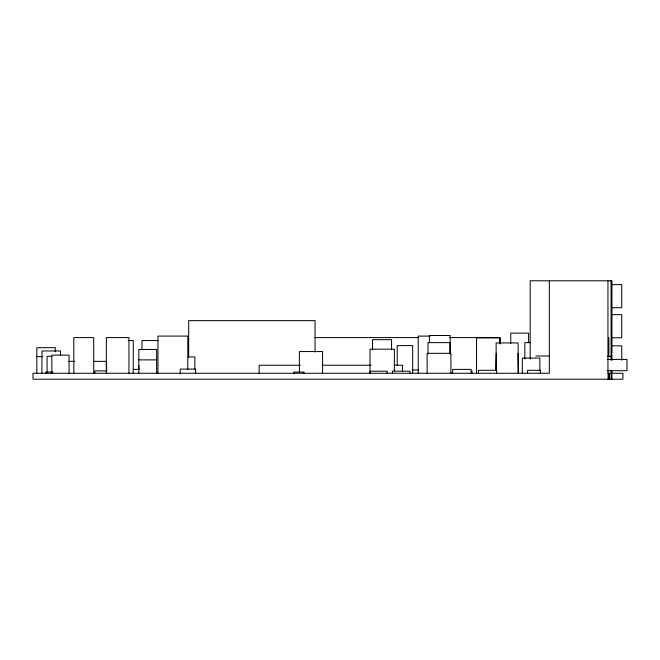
<?xml version="1.0" encoding="UTF-8"?>
<svg xmlns="http://www.w3.org/2000/svg" width="660" height="660" viewBox="0 0 660 660"><rect width="100%" height="100%" fill="white"/><g stroke="black" fill="none" stroke-linecap="round" stroke-linejoin="round"><path stroke-width="0.99" d="M611.927 284.617L621.736 284.617L621.736 307.733L611.927 307.733M611.927 314.647L621.736 314.647L621.736 337.772L611.927 337.772M430.477 336.097L418.225 336.097L418.225 373.263M314.507 337.582L418.753 337.582M449.485 337.582L499.975 337.582L499.975 343.695M128.081 340.552L133.279 340.552L133.221 373.263M158.095 340.552L141.925 340.552L141.925 349.75M530.615 342.639L524.84 342.639L524.84 358.974M611.927 345.848L621.736 345.848L621.736 360.261M496.221 353.339L495.841 370.276M518.051 353.339L518.438 373.263M535.821 356.02L549.021 356.02M51.678 356.317L47.075 356.317L47.075 372.265M607.241 356.317L611.111 356.317M36.828 356.614L42.933 356.614M188.174 356.911L194.849 356.911L194.849 369.171M607.249 359.403L627 359.403L627 370.705L607.249 370.705M138.814 359.882L156.651 359.882M68.491 361.366L74.695 361.366M93.481 361.366L106.582 361.366L106.582 371.283M300.366 365.236L259.124 365.236L259.124 373.263M322.014 365.236L371.052 365.236M394.193 365.236L402.443 365.236L402.443 371.258M133.221 369.394L139.367 369.394M412.244 369.988L418.399 369.988M106.87 370.887L94.825 370.887L94.825 373.263M52.932 372.075L45.886 372.075L45.886 373.263M611.111 373.263L607.951 373.263L607.951 280.789M611.927 373.263L622.933 373.263L622.933 379.211L33 379.211L33 373.263L549.343 373.263L549.343 280.789M611.927 360.212L611.927 280.789L530.17 280.789L530.17 358.875M611.927 371.011L611.927 379.211M611.044 280.789L611.111 360.343M611.111 370.243L611.111 379.211M609.32 373.263L609.32 379.211M608.858 337.582L608.858 356.953M608.866 373.263L608.866 379.211M608.091 373.263L608.091 379.211M540.367 373.263L540.367 370.285L527.587 370.285L527.587 373.263M539.863 370.227L539.863 358.099L522.324 358.099L522.324 373.263M528.577 342.383L528.577 333.118L510.733 333.118L510.733 343.414M518.141 373.263L518.141 342.936L496.138 342.936L496.138 370.227M500.041 343.942L500.041 337.879L476.553 337.879L476.553 373.263M496.625 373.263L496.625 370.285L478.492 370.285L478.492 373.263M471.991 370.887L471.991 373.263M471.116 373.263L471.116 369.394L452.678 369.394L452.678 373.263M450.912 373.263L450.912 353.339L427.127 353.339L427.127 373.263M450.186 353.867L450.186 335.503L429.371 335.503L429.371 342.647M450.021 353.867L450.021 342.639L428.018 342.639L428.018 353.867M412.69 373.263L412.69 345.609L397.229 345.609L397.229 365.071M409.942 373.263L409.942 371.184L392.403 371.184L392.403 373.263M394.375 371.258L394.375 349.181L369.996 349.181L369.996 373.263M391.578 349.841L391.578 339.661L372.545 339.661L372.545 349.841M387.173 373.263L387.173 371.184L370.227 371.184L370.227 373.263M322.575 373.263L322.575 351.557L299.384 351.557L299.384 372.273M315.059 352.011L315.059 320.636L188.694 320.636L188.694 357.068M304.046 373.263L304.046 372.075L293.931 372.075L293.931 373.263M195.64 373.263L195.64 369.097L180.18 369.097L180.18 373.263M187.786 369.245L187.786 336.097L157.954 336.097L157.954 373.263M156.651 373.263L156.651 349.478L138.814 349.478L138.814 373.263M138.847 365.83L138.847 369.394M128.947 373.263L128.947 337.582L106.351 337.582L106.351 373.263M93.728 373.263L93.728 337.582L73.813 337.582L73.813 373.263M69.077 373.263L69.077 355.121L51.876 355.121L51.876 373.263M60.472 355.014L60.472 350.963L41.918 350.963L41.918 373.263M55.267 351.78L55.267 347.688L36.828 347.688L36.828 373.263"/></g></svg>
